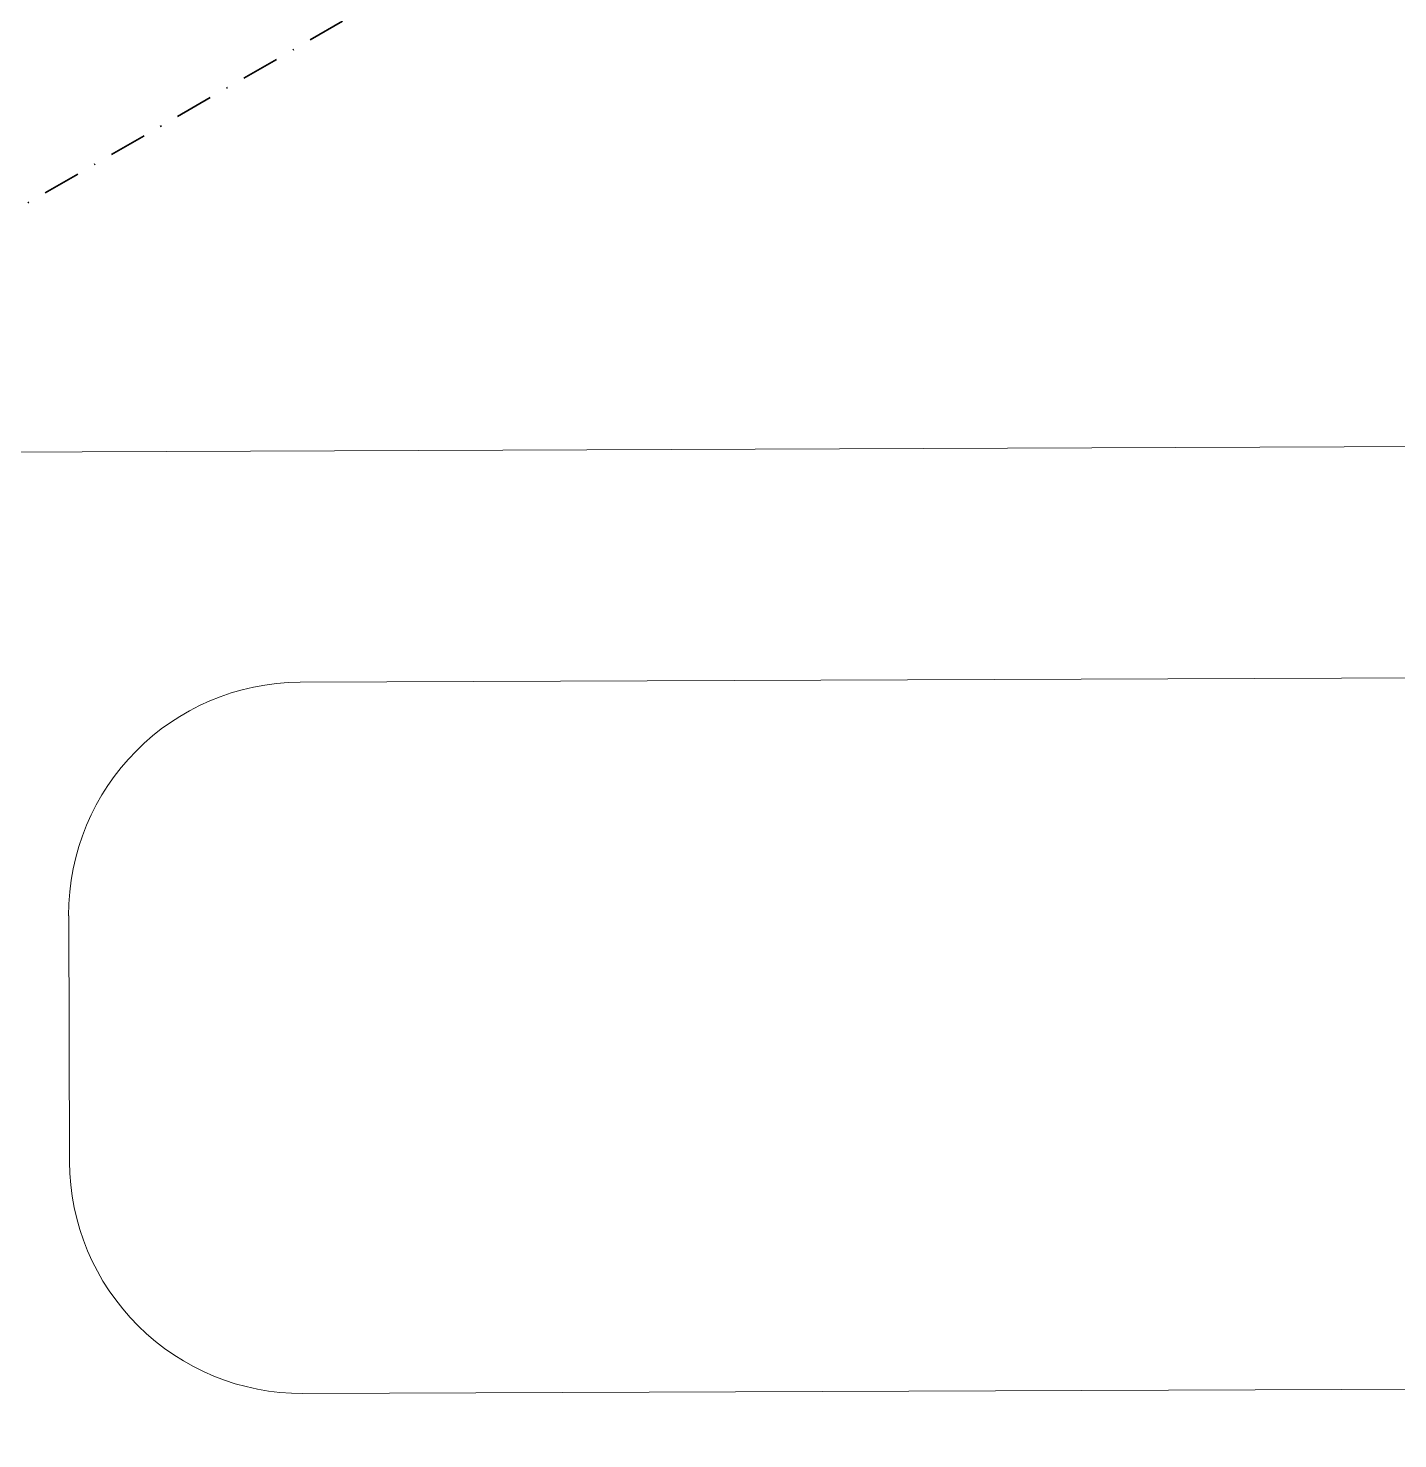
# Model space of a CAD drawing. Extents: x -12260 to 184725, y -29287 to 19916.
# Drawn here: x 39954.6 to 40070.1, y 3085.5 to 3204.6 of the extents above; entities that cross this region are included whole.
import ezdxf

# ---------------------------------------------------------------- set-up
doc = ezdxf.new("R2010")
doc.units = 0
doc.header["$LTSCALE"] = 0.25
doc.linetypes.add('DASHDOT', pattern=[25.4, 12.7, -6.35, 0, -6.35])
doc.layers.add('01-First Floor-FUR$0$LOADING', color=253, linetype='Continuous', lineweight=5)
doc.layers.add('E-LITE-CLNG-CNDT', color=6, linetype='DASHDOT', lineweight=35)

# ---------------------------------------------------------------- blocks, each defined once
blk = doc.blocks.new('01-First Floor-FUR$0$GF21018-P')
at = {"color": 0}
for p, q in [((0.22049, 0.47563), (0.22049, 0.0675)), ((0.24001, 0.32259), (0.24001, 0.14)), ((0.30001, 0.32259), (0.30001, 0.14)), ((0.25963, 0.12039), (0.2804, 0.12039))]:
    blk.add_line(p, q, dxfattribs=at)
for centre, start, end in [((0.25963, 0.14), 180, 270), ((0.2804, 0.14), 270, 0)]:
    blk.add_arc(centre, 0.01962, start, end, dxfattribs=at)
blk = doc.blocks.new('01-First Floor-FUR')
at = {"layer": '01-First Floor-FUR$0$LOADING', "extrusion": (-7.78658e-06, 3.16518e-06, 1), "xscale": 1000.000000000004, "yscale": 1000.000000000004, "zscale": 1000.000000000004, "rotation": 270.2204152971468}
blk.add_blockref('01-First Floor-FUR$0$GF21018-P', (39836.58, 3388.85, -0.4), dxfattribs=at)

msp = doc.modelspace()

# ---------------------------------------------------------------- linework, layer by layer
at = {"layer": 'E-LITE-CLNG-CNDT', "color": 1}
msp.add_lwpolyline([(40076.04, 3259.99), (39899.63, 3158.14, 0.267949), (39849.63, 3071.54), (39849.63, 190.15, 0.414214), (39949.63, 90.15), (40075.82, 90.15)], format="xyb", dxfattribs=at)

# ---------------------------------------------------------------- block references
at = {"layer": 'E-LITE-CLNG-CNDT'}
msp.add_blockref('01-First Floor-FUR', (0, 0), dxfattribs=at)

doc.saveas('drawing.dxf')
